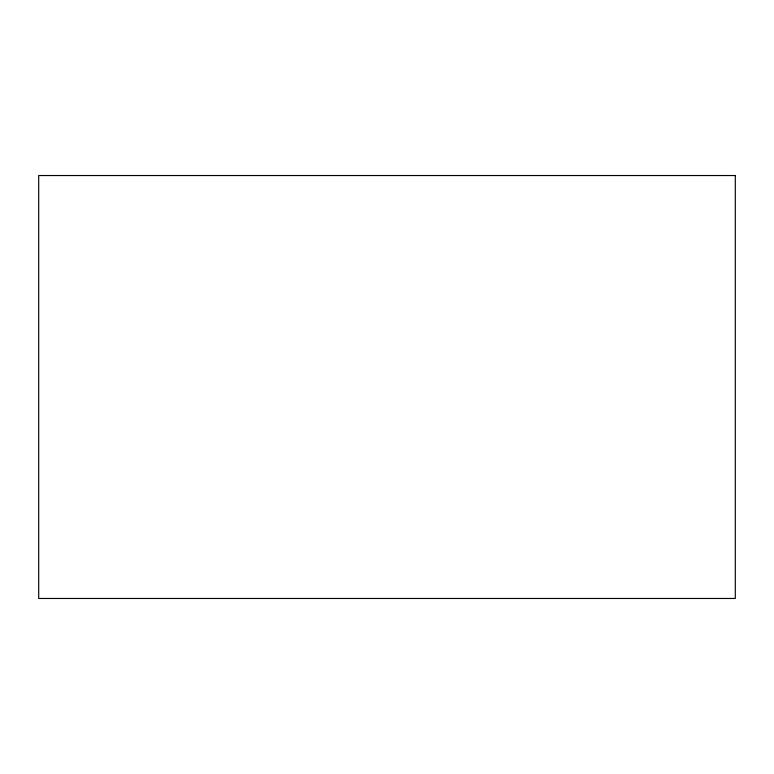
<?xml version="1.0" encoding="UTF-8"?>
<svg xmlns="http://www.w3.org/2000/svg" width="774" height="774" viewBox="0 0 774 774"><rect width="100%" height="100%" fill="white"/><g stroke="black" fill="none" stroke-linecap="round" stroke-linejoin="round"><path stroke-width="1.16" d="M735.3 175.534L38.7 175.534L38.7 598.466L735.3 598.466L735.3 175.534"/></g></svg>
